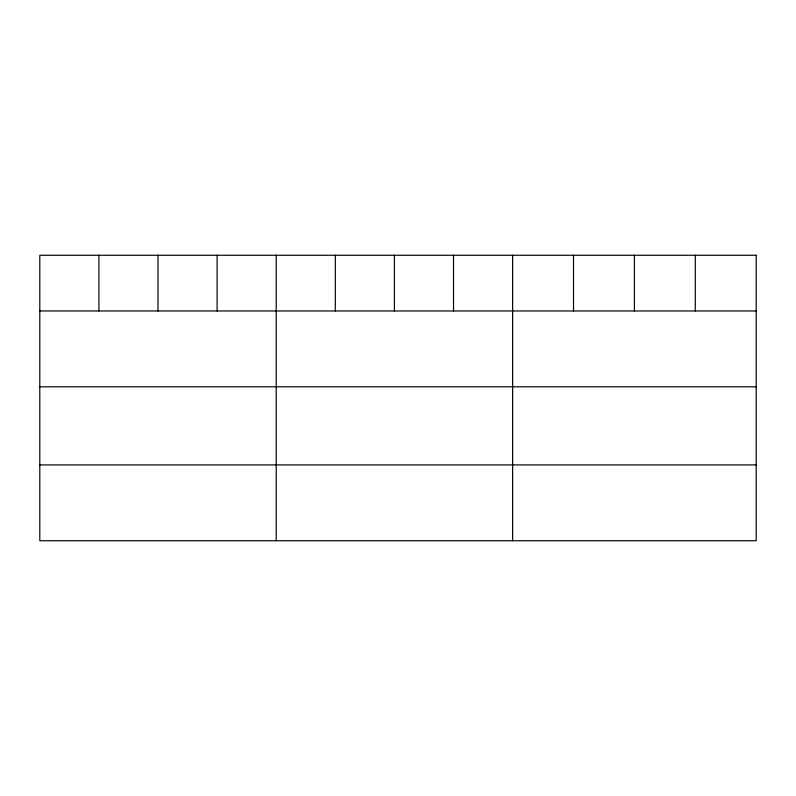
<?xml version="1.0" encoding="UTF-8"?>
<svg xmlns="http://www.w3.org/2000/svg" width="796" height="796" viewBox="0 0 796 796"><rect width="100%" height="100%" fill="white"/><g stroke="black" fill="none" stroke-linecap="round" stroke-linejoin="round"><path stroke-width="1.19" d="M39.8 310.967L756.2 310.967M39.8 386.796L756.2 386.796M39.8 464.914L756.2 464.914M695.306 255.257L695.306 310.967M634.412 255.257L634.412 310.967M573.518 255.257L573.518 310.967M512.624 255.257L512.624 540.743M453.521 255.257L453.521 310.967M394.418 255.257L394.418 310.967M335.315 255.257L335.315 310.967M276.212 255.257L276.212 540.743M217.109 255.257L217.109 310.967M158.006 255.257L158.006 310.967M98.903 255.257L98.903 310.967M756.2 255.257L39.8 255.257L39.8 540.743L756.2 540.743L756.2 255.257"/></g></svg>
